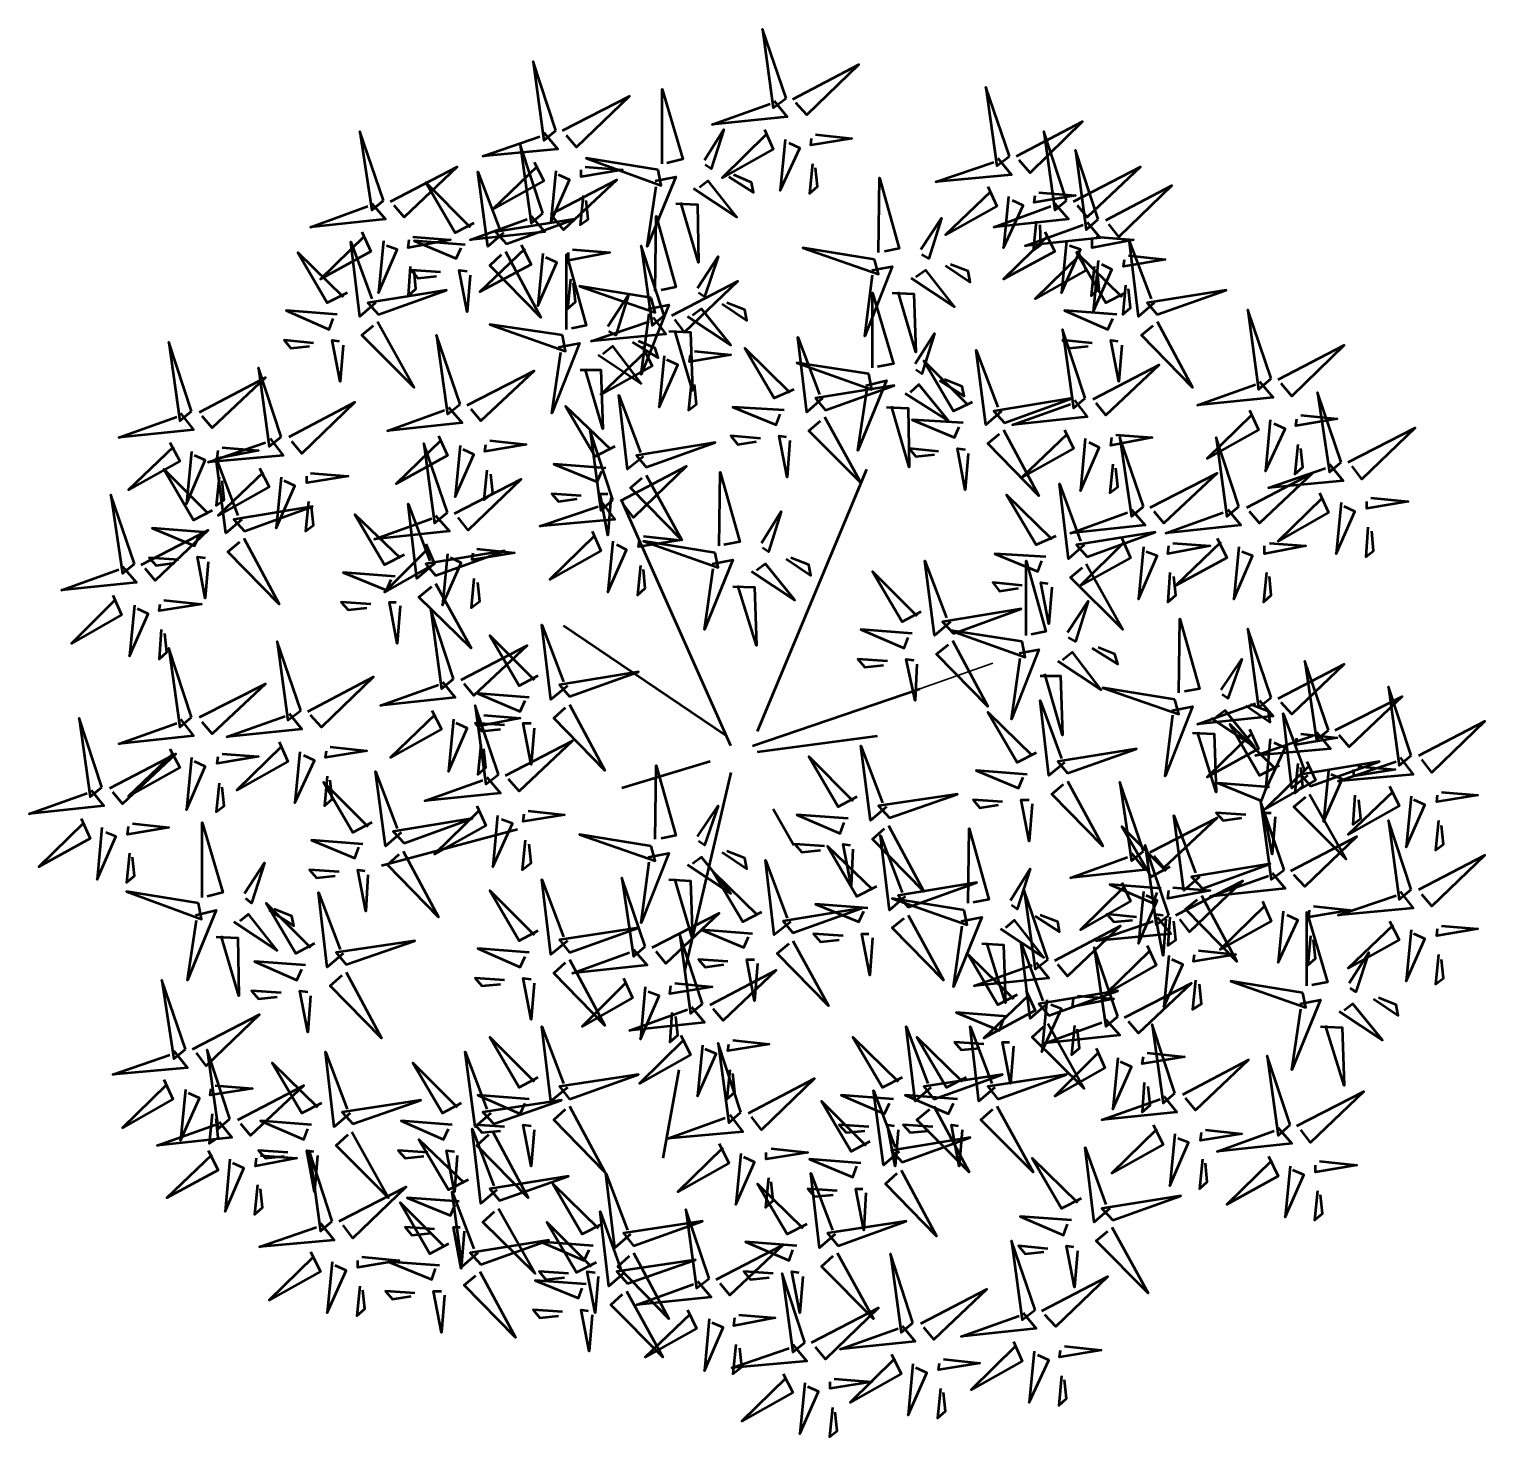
# Model space of a CAD drawing. Header units: millimetres. Extents: x 43 to 258, y 87 to 343.
# Drawn here: x 177.24 to 192.89, y 109.03 to 124.16 of the extents above; entities that cross this region are included whole.
import ezdxf

# ---------------------------------------------------------------- set-up
doc = ezdxf.new("R2010")
doc.units = ezdxf.units.MM
doc.header["$MEASUREMENT"] = 0
doc.layers.get('0').update_dxf_attribs({"linetype": 'CONTINUOUS'})

msp = doc.modelspace()

# ---------------------------------------------------------------- linework, layer by layer
at = {"color": 0, "linetype": 'Continuous', "lineweight": 50, "true_color": 0xdd6e00}
for p, q in [((185.067, 116.618), (186.242, 119.433)), ((184.781, 116.459), (183.607, 119.094)), ((184.729, 116.565), (182.982, 117.75)), ((185.014, 116.459), (186.813, 117.073)), ((185.067, 116.395), (186.358, 116.565)), ((184.559, 116.29), (183.607, 116.004)), ((184.781, 116.173), (184.284, 114.035)), ((185.237, 115.782), (185.459, 115.39)), ((182.485, 115.559), (181.024, 115.168)), ((184.221, 112.977), (184.051, 112.025))]:
    msp.add_line(p, q, dxfattribs=at)
at = {"color": 0, "linetype": 'Continuous', "lineweight": 35, "true_color": 0xdd6e00}
msp.add_line((186.813, 117.073), (187.597, 117.348), dxfattribs=at)
at = {"color": 0, "linetype": 'Continuous', "lineweight": 50, "true_color": 0x5cb800}
for points in [[(185.374, 123.423), (185.12, 124.164), (185.237, 123.317)], [(182.898, 123.074), (182.654, 123.814), (182.771, 122.968)], [(187.777, 122.798), (187.523, 123.539), (187.639, 122.693)], [(188.39, 122.322), (188.147, 123.063), (188.263, 122.216)], [(182.76, 122.185), (182.517, 122.925), (182.633, 122.079)], [(183.998, 122.65), (183.226, 122.777), (184.03, 122.481)], [(188.729, 122.121), (188.486, 122.862), (188.602, 122.005)], [(182.368, 121.856), (183.099, 122.121), (182.252, 121.983)], [(184.062, 121.084), (183.818, 121.835), (183.935, 120.978)], [(186.327, 121.687), (185.554, 121.814), (186.369, 121.528)], [(183.924, 121.274), (183.152, 121.401), (183.967, 121.116)], [(189.364, 121.094), (190.105, 121.359), (189.258, 121.221)], [(190.592, 120.407), (190.338, 121.147), (190.454, 120.29)], [(181.871, 120.131), (181.617, 120.872), (181.733, 120.026)], [(182.972, 120.872), (182.189, 120.989), (183.003, 120.703)], [(188.591, 120.195), (188.348, 120.936), (188.464, 120.089)], [(186.263, 120.459), (185.491, 120.576), (186.295, 120.29)], [(185.797, 120.068), (186.538, 120.332), (185.692, 120.195)], [(191.343, 119.507), (191.089, 120.258), (191.216, 119.401)], [(187.724, 119.93), (188.454, 120.195), (187.607, 120.057)], [(183.511, 119.105), (183.268, 119.846), (183.384, 118.988)], [(189.216, 119.031), (188.962, 119.772), (189.089, 118.925)], [(190.242, 119.031), (189.999, 119.772), (190.115, 118.925)], [(183.871, 119.454), (184.612, 119.719), (183.765, 119.581)], [(184.612, 118.533), (183.84, 118.66), (184.644, 118.375)], [(188.613, 118.491), (189.343, 118.756), (188.496, 118.618)], [(181.797, 117.179), (181.554, 117.919), (181.67, 117.073)], [(187.173, 117.665), (187.904, 117.93), (187.057, 117.792)], [(190.592, 116.978), (190.338, 117.718), (190.454, 116.872)], [(187.914, 117.581), (187.142, 117.697), (187.946, 117.411)], [(183.046, 116.988), (183.787, 117.253), (182.94, 117.115)], [(191.206, 116.628), (190.952, 117.369), (191.079, 116.522)], [(189.555, 116.956), (188.782, 117.083), (189.597, 116.798)], [(192.095, 116.353), (191.851, 117.094), (191.968, 116.247)], [(182.284, 116.152), (182.03, 116.893), (182.146, 116.046)], [(188.401, 116.163), (189.142, 116.427), (188.295, 116.29)], [(191.015, 116.025), (191.756, 116.29), (190.909, 116.152)], [(189.216, 115.327), (188.962, 116.067), (189.089, 115.221)], [(186.485, 115.686), (187.216, 115.94), (186.369, 115.813)], [(190.729, 115.125), (190.475, 115.866), (190.592, 115.02)], [(181.268, 115.411), (181.998, 115.676), (181.151, 115.538)], [(192.095, 114.914), (191.851, 115.655), (191.968, 114.808)], [(189.491, 114.639), (189.237, 115.39), (189.353, 114.533)], [(189.851, 114.924), (190.581, 115.189), (189.734, 115.051)], [(183.861, 114.3), (183.607, 115.041), (183.734, 114.194)], [(186.686, 114.723), (187.427, 114.988), (186.581, 114.85)], [(188.189, 114.162), (187.935, 114.903), (188.052, 114.057)], [(187.29, 114.692), (186.517, 114.819), (187.321, 114.533)], [(185.448, 114.448), (186.189, 114.713), (185.342, 114.575)], [(183.046, 114.236), (183.787, 114.501), (182.94, 114.374)], [(184.475, 113.686), (184.231, 114.427), (184.348, 113.58)], [(188.941, 113.549), (188.687, 114.289), (188.814, 113.443)], [(188.2, 113.559), (188.941, 113.824), (188.094, 113.686)], [(190.93, 113.803), (190.158, 113.93), (190.962, 113.644)], [(189.555, 112.723), (189.311, 113.464), (189.428, 112.617)], [(190.793, 112.384), (190.549, 113.125), (190.666, 112.268)], [(186.962, 112.66), (187.702, 112.924), (186.856, 112.797)], [(187.65, 112.66), (188.39, 112.924), (187.544, 112.797)], [(186.623, 111.982), (187.353, 112.247), (186.507, 112.109)]]:
    msp.add_lwpolyline(points, close=True, dxfattribs=at)
for points in [[(185.448, 123.412), (186.157, 123.783), (185.596, 123.243), (185.48, 123.37)], [(184.041, 122.714), (184.041, 123.518), (184.263, 122.767), (184.094, 122.724)], [(182.972, 123.074), (183.691, 123.444), (183.12, 122.894), (183.014, 123.021)], [(185.247, 123.391), (185.385, 123.222), (184.58, 123.137), (185.205, 123.359)], [(182.771, 123.052), (182.919, 122.872), (182.114, 122.798), (182.728, 123.01)], [(184.496, 122.756), (184.707, 123.084), (184.57, 122.661), (184.506, 122.703)], [(185.141, 123.084), (185.237, 122.872), (184.686, 122.566), (185.173, 123.042)], [(185.692, 123.031), (186.083, 122.989), (185.639, 122.915), (185.649, 122.989)], [(187.851, 122.798), (188.56, 123.169), (187.999, 122.618), (187.882, 122.756)], [(185.364, 122.978), (185.311, 122.428), (185.522, 122.883), (185.406, 122.936)], [(182.665, 122.735), (182.771, 122.534), (182.22, 122.227), (182.707, 122.693)], [(187.65, 122.777), (187.798, 122.597), (186.983, 122.523), (187.607, 122.735)], [(181.12, 122.312), (181.839, 122.682), (181.268, 122.142), (181.162, 122.269)], [(182.337, 121.973), (182.167, 121.825), (182.062, 122.629), (182.294, 122.015)], [(182.898, 122.64), (182.845, 122.089), (183.046, 122.544), (182.929, 122.597)], [(183.215, 122.682), (183.617, 122.65), (183.173, 122.576), (183.173, 122.65)], [(183.967, 122.534), (184.189, 122.576), (183.882, 121.825), (183.977, 122.47)], [(184.76, 122.576), (185.025, 122.407), (185.004, 122.513), (184.813, 122.597)], [(185.66, 122.714), (185.628, 122.396), (185.713, 122.47), (185.692, 122.671)], [(186.369, 121.761), (186.38, 122.566), (186.591, 121.804), (186.432, 121.772)], [(188.464, 122.312), (189.184, 122.682), (188.613, 122.142), (188.507, 122.269)], [(182.019, 122.079), (181.818, 121.973), (181.501, 122.513), (181.977, 122.036)], [(182.845, 122.174), (183.554, 122.544), (182.982, 122.005), (182.876, 122.132)], [(184.379, 122.449), (184.845, 122.142), (184.538, 122.534), (184.443, 122.46)], [(187.544, 122.47), (187.639, 122.259), (187.089, 121.952), (187.575, 122.417)], [(188.094, 122.407), (188.486, 122.375), (188.041, 122.301), (188.052, 122.375)], [(188.814, 122.11), (189.523, 122.481), (188.951, 121.931), (188.845, 122.068)], [(183.194, 122.375), (183.162, 122.058), (183.247, 122.121), (183.226, 122.322)], [(184.189, 122.29), (184.422, 122.28), (184.432, 121.655), (184.242, 122.301)], [(188.263, 122.29), (188.412, 122.121), (187.607, 122.036), (188.221, 122.259)], [(187.766, 122.364), (187.713, 121.814), (187.925, 122.269), (187.808, 122.322)], [(182.633, 122.153), (182.781, 121.983), (181.977, 121.899), (182.591, 122.121)], [(183.967, 121.348), (183.977, 122.153), (184.189, 121.391), (184.03, 121.359)], [(186.824, 121.793), (187.046, 122.132), (186.909, 121.698), (186.835, 121.74)], [(188.062, 122.1), (188.031, 121.782), (188.115, 121.846), (188.105, 122.058)], [(180.813, 121.983), (180.908, 121.772), (180.368, 121.475), (180.844, 121.941)], [(188.158, 121.983), (188.263, 121.772), (187.713, 121.475), (188.189, 121.941)], [(188.613, 122.089), (188.75, 121.92), (187.946, 121.835), (188.57, 122.058)], [(180.961, 121.221), (180.792, 121.073), (180.696, 121.878), (180.919, 121.264)], [(181.046, 121.888), (180.993, 121.327), (181.194, 121.793), (181.077, 121.835)], [(181.363, 121.931), (181.765, 121.899), (181.31, 121.814), (181.321, 121.899)], [(181.924, 121.846), (181.374, 121.888), (181.829, 121.698), (181.882, 121.814)], [(182.527, 121.846), (182.633, 121.634), (182.083, 121.338), (182.57, 121.804)], [(183.078, 121.793), (183.48, 121.761), (183.035, 121.677), (183.035, 121.761)], [(188.507, 121.782), (188.602, 121.571), (188.052, 121.264), (188.539, 121.74)], [(188.39, 121.888), (188.337, 121.327), (188.539, 121.793), (188.422, 121.835)], [(188.708, 121.931), (189.11, 121.899), (188.666, 121.814), (188.666, 121.899)], [(189.332, 121.221), (189.163, 121.073), (189.068, 121.878), (189.301, 121.264)], [(182.358, 121.772), (182.739, 121.063), (182.189, 121.624), (182.316, 121.74)], [(182.76, 121.751), (182.707, 121.19), (182.908, 121.655), (182.792, 121.708)], [(183.014, 120.936), (183.014, 121.74), (183.226, 120.978), (183.067, 120.946)], [(184.422, 121.38), (184.644, 121.719), (184.496, 121.285), (184.432, 121.327)], [(187.089, 121.624), (187.353, 121.444), (187.332, 121.56), (187.142, 121.634)], [(189.025, 121.327), (188.814, 121.221), (188.496, 121.761), (188.983, 121.285)], [(188.729, 121.677), (188.676, 121.126), (188.877, 121.581), (188.771, 121.634)], [(189.057, 121.729), (189.449, 121.687), (189.004, 121.613), (189.015, 121.687)], [(181.331, 121.613), (181.31, 121.296), (181.395, 121.37), (181.374, 121.571)], [(181.659, 121.55), (181.342, 121.571), (181.416, 121.486), (181.617, 121.507)], [(181.977, 121.518), (181.945, 121.126), (181.86, 121.571), (181.945, 121.56)], [(183.056, 121.475), (183.025, 121.158), (183.109, 121.232), (183.088, 121.433)], [(186.295, 121.571), (186.517, 121.613), (186.221, 120.862), (186.305, 121.518)], [(186.718, 121.486), (187.184, 121.179), (186.877, 121.571), (186.771, 121.497)], [(188.687, 121.613), (188.655, 121.296), (188.74, 121.37), (188.718, 121.571)], [(184.146, 121.084), (184.856, 121.454), (184.284, 120.904), (184.178, 121.042)], [(186.305, 120.523), (186.305, 121.327), (186.528, 120.565), (186.358, 120.534)], [(186.517, 121.327), (186.75, 121.317), (186.771, 120.692), (186.581, 121.338)], [(189.025, 121.412), (188.994, 121.094), (189.078, 121.169), (189.057, 121.37)], [(183.459, 120.967), (183.681, 121.306), (183.543, 120.872), (183.469, 120.915)], [(183.892, 121.158), (184.115, 121.2), (183.818, 120.449), (183.903, 121.105)], [(184.316, 121.073), (184.781, 120.766), (184.464, 121.158), (184.369, 121.084)], [(184.686, 121.211), (184.951, 121.031), (184.93, 121.147), (184.739, 121.221)], [(180.548, 121.094), (179.998, 121.137), (180.463, 120.936), (180.506, 121.052)], [(180.982, 121.02), (181.374, 120.311), (180.813, 120.872), (180.94, 120.978)], [(183.945, 121.063), (184.083, 120.883), (183.279, 120.809), (183.903, 121.02)], [(188.93, 121.094), (188.369, 121.137), (188.835, 120.936), (188.888, 121.052)], [(189.364, 121.02), (189.745, 120.311), (189.195, 120.872), (189.322, 120.978)], [(184.115, 120.915), (184.348, 120.904), (184.369, 120.28), (184.178, 120.925)], [(185.766, 120.195), (185.596, 120.047), (185.501, 120.851), (185.734, 120.237)], [(186.761, 120.565), (186.972, 120.893), (186.835, 120.459), (186.771, 120.502)], [(180.612, 120.766), (180.58, 120.375), (180.495, 120.819), (180.569, 120.809)], [(182.929, 120.745), (183.152, 120.788), (182.855, 120.036), (182.951, 120.692)], [(183.353, 120.661), (183.818, 120.354), (183.511, 120.756), (183.406, 120.671)], [(183.829, 120.756), (183.935, 120.544), (183.384, 120.237), (183.871, 120.703)], [(183.723, 120.798), (183.998, 120.629), (183.967, 120.735), (183.787, 120.809)], [(184.39, 120.703), (184.781, 120.661), (184.337, 120.586), (184.348, 120.661)], [(185.459, 120.29), (185.247, 120.195), (184.93, 120.735), (185.416, 120.258)], [(187.692, 120.057), (187.523, 119.909), (187.417, 120.713), (187.65, 120.1)], [(188.666, 120.788), (188.348, 120.819), (188.422, 120.735), (188.623, 120.756)], [(188.983, 120.766), (188.951, 120.375), (188.867, 120.819), (188.941, 120.809)], [(190.666, 120.396), (191.375, 120.766), (190.814, 120.216), (190.698, 120.354)], [(184.062, 120.65), (184.009, 120.1), (184.21, 120.555), (184.094, 120.608)], [(187.374, 120.153), (187.173, 120.057), (186.856, 120.597), (187.332, 120.121)], [(188.676, 120.184), (189.385, 120.555), (188.814, 120.015), (188.708, 120.142)], [(181.945, 120.121), (182.665, 120.491), (182.093, 119.951), (181.987, 120.078)], [(183.162, 120.502), (183.384, 120.502), (183.406, 119.867), (183.215, 120.512)], [(184.358, 120.385), (184.326, 120.068), (184.411, 120.131), (184.39, 120.343)], [(186.231, 120.332), (186.454, 120.385), (186.147, 119.634), (186.242, 120.28)], [(187.025, 120.385), (187.29, 120.216), (187.269, 120.322), (187.078, 120.396)], [(190.465, 120.375), (190.613, 120.205), (189.798, 120.121), (190.422, 120.343)], [(183.84, 119.57), (183.67, 119.433), (183.575, 120.227), (183.808, 119.613)], [(186.655, 120.248), (187.12, 119.951), (186.803, 120.343), (186.708, 120.258)], [(180.03, 119.782), (180.739, 120.153), (180.167, 119.602), (180.061, 119.729)], [(181.744, 120.1), (181.892, 119.93), (181.088, 119.846), (181.702, 120.068)], [(183.533, 119.676), (183.321, 119.57), (183.003, 120.11), (183.49, 119.645)], [(185.353, 120.068), (184.803, 120.1), (185.268, 119.909), (185.311, 120.026)], [(186.454, 120.1), (186.686, 120.089), (186.697, 119.454), (186.507, 120.11)], [(188.475, 120.174), (188.613, 119.994), (187.808, 119.909), (188.433, 120.131)], [(190.359, 120.068), (190.454, 119.856), (189.904, 119.549), (190.391, 120.026)], [(185.787, 119.994), (186.178, 119.285), (185.618, 119.846), (185.745, 119.951)], [(187.279, 119.93), (186.729, 119.962), (187.184, 119.772), (187.237, 119.888)], [(190.581, 119.962), (190.528, 119.412), (190.74, 119.867), (190.623, 119.92)], [(190.909, 120.015), (191.301, 119.973), (190.856, 119.899), (190.867, 119.973)], [(181.638, 119.793), (181.733, 119.581), (181.183, 119.274), (181.67, 119.75)], [(185.099, 119.761), (184.781, 119.793), (184.856, 119.697), (185.057, 119.729)], [(185.416, 119.74), (185.385, 119.348), (185.3, 119.793), (185.374, 119.782)], [(187.713, 119.856), (188.094, 119.147), (187.544, 119.708), (187.671, 119.814)], [(188.369, 119.856), (188.464, 119.655), (187.914, 119.348), (188.401, 119.814)], [(188.591, 119.761), (188.539, 119.2), (188.74, 119.666), (188.634, 119.719)], [(188.92, 119.803), (189.311, 119.772), (188.867, 119.687), (188.877, 119.772)], [(191.417, 119.507), (192.137, 119.877), (191.565, 119.327), (191.46, 119.465)], [(181.871, 119.687), (181.818, 119.137), (182.019, 119.592), (181.903, 119.645)], [(182.189, 119.74), (182.58, 119.697), (182.136, 119.623), (182.146, 119.697)], [(187.015, 119.623), (186.697, 119.655), (186.771, 119.57), (186.972, 119.592)], [(187.332, 119.602), (187.3, 119.211), (187.216, 119.655), (187.3, 119.645)], [(190.877, 119.697), (190.846, 119.38), (190.93, 119.454), (190.909, 119.655)], [(183.437, 119.443), (182.876, 119.486), (183.342, 119.295), (183.395, 119.412)], [(183.596, 119.094), (184.305, 119.465), (183.734, 118.914), (183.628, 119.052)], [(188.888, 119.486), (188.856, 119.179), (188.941, 119.242), (188.92, 119.443)], [(191.216, 119.486), (191.364, 119.306), (190.56, 119.232), (191.174, 119.443)], [(180.262, 119.391), (180.665, 119.359), (180.22, 119.285), (180.22, 119.359)], [(182.157, 119.422), (182.125, 119.105), (182.22, 119.179), (182.199, 119.38)], [(183.871, 119.369), (184.252, 118.671), (183.702, 119.232), (183.829, 119.338)], [(184.654, 118.607), (184.665, 119.401), (184.877, 118.65), (184.707, 118.618)], [(188.581, 118.618), (188.412, 118.47), (188.316, 119.274), (188.539, 118.66)], [(189.29, 119.02), (190.01, 119.391), (189.438, 118.851), (189.332, 118.978)], [(190.327, 119.02), (191.036, 119.391), (190.465, 118.851), (190.359, 118.978)], [(183.173, 119.147), (182.855, 119.168), (182.929, 119.084), (183.13, 119.115)], [(183.49, 119.126), (183.459, 118.724), (183.374, 119.168), (183.459, 119.168)], [(188.274, 118.713), (188.062, 118.618), (187.745, 119.158), (188.232, 118.681)], [(191.11, 119.179), (191.206, 118.967), (190.666, 118.66), (191.142, 119.126)], [(191.661, 119.126), (192.063, 119.084), (191.618, 119.01), (191.618, 119.084)], [(183.395, 119.073), (183.533, 118.893), (182.728, 118.819), (183.353, 119.031)], [(185.11, 118.639), (185.321, 118.978), (185.184, 118.544), (185.12, 118.586)], [(189.089, 118.999), (189.237, 118.83), (188.433, 118.745), (189.047, 118.967)], [(190.126, 118.999), (190.264, 118.83), (189.459, 118.745), (190.073, 118.967)], [(191.343, 119.073), (191.29, 118.523), (191.491, 118.978), (191.375, 119.031)], [(181.268, 118.512), (181.056, 118.406), (180.739, 118.946), (181.225, 118.48)], [(191.629, 118.808), (191.608, 118.491), (191.692, 118.554), (191.671, 118.766)], [(183.84, 118.713), (184.231, 118.671), (183.787, 118.597), (183.797, 118.671)], [(188.983, 118.692), (189.078, 118.48), (188.539, 118.184), (189.015, 118.65)], [(190.01, 118.692), (190.115, 118.48), (189.565, 118.184), (190.052, 118.65)], [(188.168, 118.491), (187.618, 118.523), (188.083, 118.332), (188.126, 118.449)], [(189.216, 118.597), (189.163, 118.036), (189.364, 118.502), (189.248, 118.544)], [(189.533, 118.639), (189.936, 118.607), (189.48, 118.523), (189.491, 118.607)], [(190.242, 118.597), (190.19, 118.036), (190.391, 118.502), (190.274, 118.544)], [(190.571, 118.639), (190.962, 118.607), (190.518, 118.523), (190.518, 118.607)], [(183.808, 118.396), (183.776, 118.078), (183.861, 118.152), (183.84, 118.353)], [(184.58, 118.417), (184.803, 118.459), (184.496, 117.708), (184.591, 118.364)], [(185.004, 118.332), (185.469, 118.025), (185.152, 118.417), (185.057, 118.343)], [(185.374, 118.47), (185.639, 118.29), (185.618, 118.406), (185.427, 118.48)], [(187.142, 117.792), (186.972, 117.644), (186.866, 118.449), (187.099, 117.835)], [(187.956, 117.644), (187.956, 118.449), (188.168, 117.687), (188.009, 117.655)], [(188.602, 118.417), (188.994, 117.708), (188.433, 118.269), (188.56, 118.375)], [(181.173, 118.279), (180.612, 118.322), (181.077, 118.131), (181.13, 118.248)], [(184.803, 118.173), (185.035, 118.163), (185.057, 117.538), (184.856, 118.184)], [(186.824, 117.898), (186.623, 117.792), (186.305, 118.332), (186.782, 117.856)], [(187.914, 118.184), (187.597, 118.216), (187.671, 118.121), (187.872, 118.152)], [(188.232, 118.163), (188.2, 117.771), (188.115, 118.216), (188.189, 118.205)], [(189.502, 118.322), (189.48, 118.004), (189.565, 118.078), (189.544, 118.279)], [(190.539, 118.322), (190.507, 118.004), (190.592, 118.078), (190.571, 118.279)], [(180.908, 117.983), (180.59, 118.004), (180.665, 117.919), (180.866, 117.941)], [(181.225, 117.962), (181.194, 117.56), (181.109, 118.004), (181.183, 118.004)], [(188.401, 117.676), (188.623, 118.015), (188.486, 117.581), (188.412, 117.623)], [(183.025, 117.105), (182.845, 116.956), (182.749, 117.761), (182.982, 117.147)], [(189.597, 117.03), (189.607, 117.824), (189.819, 117.073), (189.66, 117.041)], [(182.707, 117.21), (182.506, 117.105), (182.189, 117.644), (182.665, 117.168)], [(186.729, 117.665), (186.178, 117.708), (186.644, 117.507), (186.686, 117.623)], [(187.163, 117.591), (187.544, 116.882), (186.993, 117.443), (187.12, 117.549)], [(181.882, 117.168), (182.591, 117.538), (182.019, 116.999), (181.913, 117.126)], [(187.882, 117.454), (188.094, 117.496), (187.798, 116.745), (187.893, 117.401)], [(188.295, 117.369), (188.761, 117.062), (188.454, 117.464), (188.348, 117.38)], [(188.666, 117.507), (188.941, 117.337), (188.909, 117.443), (188.729, 117.517)], [(186.464, 117.369), (186.147, 117.39), (186.221, 117.306), (186.422, 117.327)], [(186.782, 117.337), (186.761, 116.946), (186.665, 117.39), (186.75, 117.38)], [(190.052, 117.062), (190.274, 117.39), (190.126, 116.967), (190.063, 117.009)], [(190.666, 116.967), (191.375, 117.337), (190.814, 116.798), (190.698, 116.925)], [(181.681, 117.147), (181.818, 116.978), (181.014, 116.893), (181.638, 117.115)], [(188.105, 117.21), (188.327, 117.21), (188.348, 116.575), (188.158, 117.232)], [(182.612, 116.978), (182.062, 117.02), (182.517, 116.829), (182.57, 116.946)], [(188.369, 116.279), (188.2, 116.141), (188.105, 116.946), (188.337, 116.321)], [(190.465, 116.946), (190.613, 116.776), (189.798, 116.692), (190.422, 116.914)], [(191.28, 116.628), (191.999, 116.988), (191.428, 116.448), (191.322, 116.575)], [(182.125, 116.787), (182.517, 116.755), (182.072, 116.671), (182.083, 116.755)], [(188.062, 116.385), (187.861, 116.279), (187.544, 116.819), (188.02, 116.353)], [(189.523, 116.84), (189.745, 116.882), (189.449, 116.131), (189.533, 116.787)], [(189.946, 116.755), (190.412, 116.448), (190.094, 116.84), (189.999, 116.766)], [(190.317, 116.893), (190.581, 116.713), (190.56, 116.829), (190.369, 116.903)], [(190.983, 116.141), (190.814, 116.004), (190.719, 116.808), (190.952, 116.184)], [(181.797, 116.745), (181.744, 116.184), (181.945, 116.649), (181.829, 116.702)], [(182.347, 116.681), (182.03, 116.702), (182.104, 116.618), (182.305, 116.639)], [(190.359, 116.639), (190.454, 116.427), (189.904, 116.12), (190.391, 116.597)], [(190.676, 116.247), (190.465, 116.141), (190.147, 116.692), (190.634, 116.216)], [(192.179, 116.353), (192.888, 116.724), (192.317, 116.173), (192.211, 116.311)], [(182.093, 116.47), (182.062, 116.152), (182.146, 116.226), (182.125, 116.427)], [(182.358, 116.141), (183.078, 116.512), (182.506, 115.972), (182.39, 116.099)], [(186.454, 115.803), (186.284, 115.655), (186.178, 116.459), (186.411, 115.845)], [(189.745, 116.597), (189.978, 116.586), (189.999, 115.962), (189.798, 116.607)], [(191.079, 116.607), (191.227, 116.427), (190.422, 116.353), (191.036, 116.565)], [(190.581, 116.533), (190.528, 115.983), (190.74, 116.438), (190.623, 116.491)], [(190.909, 116.586), (191.301, 116.544), (190.856, 116.47), (190.867, 116.544)], [(186.136, 115.909), (185.935, 115.803), (185.618, 116.343), (186.094, 115.866)], [(191.978, 116.332), (192.116, 116.152), (191.311, 116.078), (191.936, 116.29)], [(183.967, 115.454), (183.977, 116.247), (184.189, 115.496), (184.03, 115.464)], [(187.967, 116.152), (187.417, 116.194), (187.872, 116.004), (187.925, 116.12)], [(190.973, 116.29), (191.068, 116.089), (190.528, 115.782), (191.004, 116.247)], [(190.877, 116.268), (190.846, 115.951), (190.93, 116.025), (190.909, 116.226)], [(191.206, 116.194), (191.153, 115.644), (191.354, 116.099), (191.237, 116.152)], [(191.523, 116.237), (191.925, 116.205), (191.481, 116.131), (191.481, 116.205)], [(182.157, 116.12), (182.305, 115.951), (181.49, 115.866), (182.114, 116.089)], [(188.401, 116.078), (188.782, 115.379), (188.232, 115.94), (188.359, 116.046)], [(190.571, 116.014), (190.02, 116.057), (190.486, 115.866), (190.528, 115.983)], [(191.862, 116.025), (191.968, 115.813), (191.417, 115.506), (191.904, 115.972)], [(187.702, 115.856), (187.385, 115.877), (187.459, 115.792), (187.66, 115.824)], [(188.02, 115.835), (187.988, 115.432), (187.904, 115.877), (187.988, 115.877)], [(191.004, 115.94), (191.396, 115.242), (190.835, 115.803), (190.962, 115.909)], [(191.491, 115.93), (191.47, 115.612), (191.555, 115.676), (191.534, 115.877)], [(192.095, 115.919), (192.042, 115.369), (192.243, 115.824), (192.126, 115.877)], [(192.423, 115.962), (192.814, 115.93), (192.37, 115.856), (192.38, 115.93)], [(182.051, 115.813), (182.146, 115.602), (181.596, 115.295), (182.083, 115.771)], [(182.273, 115.708), (182.22, 115.157), (182.432, 115.623), (182.316, 115.665)], [(182.601, 115.76), (182.993, 115.718), (182.548, 115.644), (182.559, 115.729)], [(184.422, 115.485), (184.644, 115.813), (184.496, 115.39), (184.432, 115.432)], [(186.041, 115.676), (185.491, 115.718), (185.956, 115.517), (185.999, 115.633)], [(189.29, 115.316), (190.01, 115.686), (189.438, 115.147), (189.332, 115.274)], [(189.819, 115.051), (189.65, 114.903), (189.544, 115.708), (189.777, 115.094)], [(190.317, 115.718), (189.999, 115.739), (190.073, 115.655), (190.274, 115.686)], [(190.634, 115.697), (190.602, 115.295), (190.518, 115.739), (190.592, 115.739)], [(186.475, 115.602), (186.856, 114.893), (186.305, 115.454), (186.432, 115.57)], [(187.332, 114.766), (187.343, 115.57), (187.554, 114.808), (187.385, 114.776)], [(189.502, 115.157), (189.301, 115.051), (188.983, 115.591), (189.459, 115.115)], [(192.391, 115.655), (192.359, 115.337), (192.444, 115.401), (192.423, 115.602)], [(182.57, 115.443), (182.538, 115.125), (182.633, 115.2), (182.612, 115.401)], [(185.787, 115.379), (185.469, 115.401), (185.543, 115.316), (185.745, 115.337)], [(186.348, 114.946), (186.136, 114.84), (185.819, 115.379), (186.305, 114.914)], [(186.094, 115.348), (186.073, 114.956), (185.988, 115.401), (186.062, 115.39)], [(186.655, 114.84), (186.485, 114.692), (186.39, 115.496), (186.623, 114.882)], [(190.803, 115.115), (191.512, 115.485), (190.952, 114.946), (190.835, 115.073)], [(183.892, 115.263), (184.115, 115.305), (183.818, 114.554), (183.903, 115.21)], [(184.316, 115.178), (184.781, 114.871), (184.464, 115.263), (184.369, 115.189)], [(184.686, 115.316), (184.951, 115.136), (184.93, 115.252), (184.739, 115.327)], [(185.427, 114.565), (185.247, 114.427), (185.152, 115.231), (185.385, 114.607)], [(189.089, 115.305), (189.237, 115.125), (188.433, 115.041), (189.047, 115.263)], [(192.179, 114.914), (192.888, 115.284), (192.317, 114.734), (192.211, 114.861)], [(185.11, 114.67), (184.908, 114.565), (184.591, 115.104), (185.067, 114.639)], [(187.787, 114.797), (187.999, 115.136), (187.861, 114.702), (187.798, 114.744)], [(190.602, 115.094), (190.74, 114.924), (189.936, 114.84), (190.56, 115.062)], [(182.707, 114.469), (182.506, 114.363), (182.189, 114.903), (182.665, 114.427)], [(183.025, 114.363), (182.845, 114.215), (182.749, 115.02), (182.982, 114.406)], [(184.115, 115.02), (184.348, 115.009), (184.369, 114.385), (184.178, 115.03)], [(188.983, 114.988), (189.078, 114.787), (188.539, 114.48), (189.015, 114.946)], [(189.406, 114.924), (188.856, 114.967), (189.322, 114.766), (189.364, 114.882)], [(189.216, 114.893), (189.163, 114.332), (189.364, 114.797), (189.248, 114.85)], [(189.533, 114.935), (189.936, 114.903), (189.48, 114.819), (189.491, 114.903)], [(189.565, 114.639), (190.285, 115.009), (189.713, 114.459), (189.607, 114.596)], [(191.978, 114.893), (192.116, 114.713), (191.311, 114.639), (191.936, 114.85)], [(186.253, 114.713), (185.692, 114.755), (186.157, 114.565), (186.21, 114.681)], [(189.84, 114.85), (190.221, 114.141), (189.671, 114.702), (189.798, 114.808)], [(190.496, 114.787), (190.592, 114.575), (190.041, 114.268), (190.528, 114.744)], [(183.935, 114.289), (184.654, 114.66), (184.083, 114.12), (183.977, 114.247)], [(187.258, 114.575), (187.48, 114.617), (187.173, 113.866), (187.269, 114.522)], [(187.681, 114.49), (188.147, 114.184), (187.829, 114.586), (187.734, 114.501)], [(188.052, 114.628), (188.316, 114.459), (188.295, 114.565), (188.105, 114.639)], [(189.364, 114.617), (189.512, 114.438), (188.708, 114.363), (189.322, 114.575)], [(189.142, 114.617), (188.824, 114.649), (188.898, 114.565), (189.099, 114.586)], [(189.459, 114.596), (189.428, 114.205), (189.343, 114.649), (189.428, 114.639)], [(189.502, 114.617), (189.48, 114.311), (189.565, 114.374), (189.544, 114.575)], [(190.719, 114.681), (190.666, 114.131), (190.877, 114.586), (190.761, 114.639)], [(190.973, 113.877), (190.973, 114.67), (191.195, 113.919), (191.026, 113.887)], [(191.047, 114.734), (191.438, 114.692), (190.994, 114.617), (191.004, 114.692)], [(185.014, 114.438), (184.464, 114.48), (184.919, 114.289), (184.972, 114.406)], [(185.988, 114.416), (185.67, 114.438), (185.745, 114.353), (185.946, 114.374)], [(188.263, 114.152), (188.972, 114.522), (188.401, 113.982), (188.295, 114.109)], [(191.862, 114.575), (191.968, 114.374), (191.417, 114.067), (191.904, 114.533)], [(192.095, 114.48), (192.042, 113.93), (192.243, 114.385), (192.126, 114.438)], [(192.423, 114.522), (192.814, 114.49), (192.37, 114.416), (192.38, 114.49)], [(182.612, 114.236), (182.062, 114.279), (182.517, 114.078), (182.57, 114.194)], [(183.734, 114.268), (183.882, 114.099), (183.078, 114.014), (183.691, 114.236)], [(185.448, 114.363), (185.829, 113.665), (185.279, 114.226), (185.406, 114.332)], [(187.48, 114.332), (187.713, 114.321), (187.734, 113.697), (187.533, 114.342)], [(188.168, 113.676), (187.999, 113.527), (187.904, 114.332), (188.136, 113.718)], [(189.258, 114.311), (189.353, 114.099), (188.814, 113.792), (189.29, 114.258)], [(191.015, 114.416), (190.983, 114.099), (191.068, 114.173), (191.047, 114.374)], [(184.75, 114.141), (184.432, 114.162), (184.506, 114.078), (184.707, 114.109)], [(185.067, 114.12), (185.035, 113.718), (184.951, 114.162), (185.035, 114.162)], [(187.861, 113.781), (187.65, 113.676), (187.332, 114.215), (187.819, 113.739)], [(188.062, 114.131), (188.2, 113.961), (187.396, 113.877), (188.02, 114.099)], [(189.491, 114.205), (189.438, 113.654), (189.639, 114.109), (189.523, 114.162)], [(189.809, 114.258), (190.211, 114.215), (189.756, 114.141), (189.766, 114.215)], [(191.428, 113.908), (191.639, 114.236), (191.502, 113.813), (191.438, 113.855)], [(192.391, 114.215), (192.359, 113.898), (192.444, 113.961), (192.423, 114.162)], [(184.559, 113.676), (185.268, 114.046), (184.697, 113.506), (184.591, 113.633)], [(184.178, 113.908), (184.58, 113.866), (184.125, 113.792), (184.136, 113.877)], [(187.956, 113.824), (188.052, 113.612), (187.501, 113.316), (187.988, 113.781)], [(189.015, 113.538), (189.734, 113.908), (189.163, 113.369), (189.057, 113.496)], [(189.777, 113.94), (189.745, 113.623), (189.84, 113.686), (189.819, 113.898)], [(188.179, 113.728), (188.126, 113.168), (188.337, 113.633), (188.221, 113.676)], [(188.507, 113.771), (188.898, 113.739), (188.454, 113.654), (188.464, 113.739)], [(190.899, 113.686), (191.121, 113.728), (190.814, 112.977), (190.909, 113.633)], [(191.322, 113.601), (191.788, 113.295), (191.47, 113.686), (191.375, 113.612)], [(191.692, 113.739), (191.957, 113.559), (191.936, 113.676), (191.745, 113.75)], [(184.146, 113.591), (184.125, 113.273), (184.21, 113.347), (184.189, 113.549)], [(187.755, 113.549), (187.205, 113.591), (187.671, 113.4), (187.713, 113.517)], [(188.814, 113.517), (188.962, 113.347), (188.158, 113.263), (188.771, 113.485)], [(186.623, 112.892), (186.411, 112.787), (186.094, 113.326), (186.581, 112.85)], [(186.93, 112.787), (186.761, 112.638), (186.665, 113.443), (186.898, 112.829)], [(187.618, 112.787), (187.448, 112.638), (187.353, 113.443), (187.586, 112.829)], [(188.189, 113.474), (188.581, 112.776), (188.02, 113.326), (188.147, 113.443)], [(188.475, 113.453), (188.443, 113.136), (188.528, 113.21), (188.507, 113.411)], [(191.121, 113.443), (191.354, 113.432), (191.375, 112.808), (191.174, 113.453)], [(184.475, 113.242), (184.422, 112.691), (184.623, 113.146), (184.506, 113.199)], [(184.803, 113.295), (185.194, 113.252), (184.75, 113.178), (184.76, 113.252)], [(187.501, 113.252), (187.184, 113.273), (187.258, 113.189), (187.459, 113.21)], [(187.819, 113.231), (187.787, 112.829), (187.702, 113.273), (187.777, 113.273)], [(188.708, 113.21), (188.803, 112.998), (188.263, 112.691), (188.74, 113.168)], [(188.941, 113.104), (188.888, 112.554), (189.089, 113.009), (188.972, 113.062)], [(189.258, 113.157), (189.66, 113.115), (189.205, 113.041), (189.216, 113.115)], [(189.639, 112.712), (190.348, 113.083), (189.777, 112.543), (189.671, 112.67)], [(184.771, 112.977), (184.739, 112.66), (184.824, 112.734), (184.803, 112.935)], [(186.528, 112.66), (185.967, 112.702), (186.432, 112.501), (186.485, 112.617)], [(186.591, 112.099), (186.422, 111.95), (186.316, 112.755), (186.549, 112.141)], [(187.216, 112.66), (186.655, 112.702), (187.12, 112.501), (187.173, 112.617)], [(189.226, 112.839), (189.205, 112.522), (189.29, 112.596), (189.269, 112.797)], [(190.867, 112.374), (191.587, 112.744), (191.015, 112.194), (190.909, 112.331)], [(186.274, 112.204), (186.073, 112.099), (185.755, 112.638), (186.231, 112.162)], [(186.962, 112.585), (187.343, 111.876), (186.782, 112.437), (186.919, 112.554)], [(187.639, 112.585), (188.031, 111.876), (187.47, 112.437), (187.597, 112.554)], [(189.438, 112.691), (189.576, 112.522), (188.771, 112.437), (189.396, 112.66)], [(186.263, 112.363), (185.946, 112.384), (186.02, 112.3), (186.221, 112.321)], [(186.581, 112.331), (186.549, 111.94), (186.464, 112.384), (186.538, 112.374)], [(186.951, 112.363), (186.634, 112.384), (186.708, 112.3), (186.909, 112.321)], [(187.269, 112.331), (187.237, 111.94), (187.152, 112.384), (187.226, 112.374)], [(189.322, 112.384), (189.428, 112.173), (188.877, 111.866), (189.364, 112.342)], [(189.883, 112.331), (190.274, 112.289), (189.83, 112.215), (189.84, 112.3)], [(190.666, 112.353), (190.814, 112.183), (190.01, 112.099), (190.623, 112.321)], [(191.11, 111.993), (191.512, 111.95), (191.068, 111.876), (191.068, 111.95)]]:
    msp.add_lwpolyline(points, dxfattribs=at)
at = {"color": 0, "linetype": 'Continuous', "lineweight": 50, "true_color": 0x397200}
for points in [[(181.046, 122.322), (180.792, 123.063), (180.919, 122.216)], [(180.993, 121.094), (181.723, 121.359), (180.876, 121.221)], [(178.982, 120.057), (178.738, 120.798), (178.855, 119.951)], [(179.945, 119.782), (179.701, 120.523), (179.818, 119.676)], [(181.733, 118.967), (181.479, 119.708), (181.596, 118.851)], [(178.368, 118.417), (178.114, 119.158), (178.241, 118.311)], [(179.553, 118.766), (180.284, 119.031), (179.437, 118.893)], [(181.606, 118.29), (182.347, 118.554), (181.501, 118.417)], [(180.157, 116.84), (179.903, 117.581), (180.019, 116.734)], [(178.982, 116.766), (178.738, 117.507), (178.855, 116.66)], [(178.019, 116.014), (177.775, 116.755), (177.892, 115.909)], [(183.924, 115.379), (183.152, 115.506), (183.967, 115.221)], [(179.056, 114.766), (178.283, 114.893), (179.088, 114.596)], [(180.643, 114.109), (181.384, 114.363), (180.538, 114.236)], [(178.918, 113.199), (178.664, 113.94), (178.791, 113.093)], [(179.395, 112.448), (179.151, 113.189), (179.268, 112.342)], [(184.887, 112.522), (184.644, 113.263), (184.76, 112.406)], [(183.046, 112.66), (183.787, 112.924), (182.94, 112.797)], [(180.717, 112.395), (181.448, 112.649), (180.601, 112.522)], [(182.231, 112.395), (182.961, 112.649), (182.114, 112.522)], [(180.495, 111.347), (180.252, 112.099), (180.368, 111.241)], [(182.294, 111.569), (183.035, 111.834), (182.189, 111.696)], [(188.888, 111.358), (189.618, 111.622), (188.771, 111.485)], [(184.549, 110.733), (184.295, 111.474), (184.411, 110.628)], [(183.734, 111.083), (184.475, 111.347), (183.628, 111.22)], [(185.935, 111.083), (186.665, 111.347), (185.819, 111.22)], [(182.093, 110.882), (182.824, 111.146), (181.977, 111.009)], [(188.052, 110.395), (187.798, 111.136), (187.914, 110.289)], [(186.739, 110.257), (186.496, 110.998), (186.612, 110.151)], [(183.67, 110.68), (184.4, 110.934), (183.554, 110.807)], [(185.575, 110.045), (185.332, 110.786), (185.448, 109.94)]]:
    msp.add_lwpolyline(points, close=True, dxfattribs=at)
for points in [[(180.919, 122.29), (181.067, 122.121), (180.262, 122.036), (180.876, 122.259)], [(180.654, 121.327), (180.442, 121.221), (180.125, 121.761), (180.612, 121.285)], [(180.294, 120.788), (179.977, 120.819), (180.051, 120.735), (180.252, 120.756)], [(179.066, 120.047), (179.776, 120.417), (179.204, 119.877), (179.098, 120.004)], [(178.865, 120.036), (179.003, 119.856), (178.199, 119.772), (178.823, 119.994)], [(179.828, 119.761), (179.966, 119.581), (179.162, 119.507), (179.776, 119.719)], [(178.749, 119.719), (178.855, 119.518), (178.304, 119.211), (178.791, 119.676)], [(178.982, 119.623), (178.929, 119.062), (179.13, 119.528), (179.014, 119.581)], [(179.31, 119.666), (179.701, 119.634), (179.257, 119.549), (179.268, 119.634)], [(179.204, 118.988), (179.003, 118.883), (178.685, 119.433), (179.162, 118.957)], [(179.522, 118.893), (179.352, 118.745), (179.246, 119.549), (179.479, 118.935)], [(179.712, 119.443), (179.818, 119.242), (179.268, 118.935), (179.754, 119.401)], [(179.278, 119.348), (179.246, 119.041), (179.331, 119.105), (179.31, 119.306)], [(179.945, 119.348), (179.892, 118.798), (180.093, 119.253), (179.977, 119.306)], [(181.808, 118.957), (182.527, 119.327), (181.956, 118.777), (181.85, 118.914)], [(180.241, 119.084), (180.209, 118.766), (180.294, 118.83), (180.273, 119.031)], [(181.575, 118.406), (181.405, 118.258), (181.31, 119.062), (181.543, 118.449)], [(181.606, 118.935), (181.755, 118.766), (180.95, 118.681), (181.564, 118.904)], [(178.442, 118.406), (179.162, 118.777), (178.59, 118.237), (178.484, 118.364)], [(179.109, 118.756), (178.558, 118.798), (179.014, 118.607), (179.066, 118.724)], [(179.543, 118.692), (179.924, 117.983), (179.373, 118.544), (179.5, 118.65)], [(183.289, 118.766), (183.384, 118.554), (182.834, 118.248), (183.321, 118.724)], [(183.511, 118.66), (183.459, 118.11), (183.66, 118.565), (183.554, 118.618)], [(181.501, 118.629), (181.596, 118.417), (181.056, 118.11), (181.532, 118.586)], [(181.733, 118.523), (181.681, 117.972), (181.882, 118.427), (181.765, 118.48)], [(182.051, 118.576), (182.453, 118.533), (181.998, 118.459), (182.009, 118.533)], [(178.241, 118.385), (178.389, 118.216), (177.585, 118.131), (178.199, 118.353)], [(178.844, 118.459), (178.527, 118.48), (178.601, 118.396), (178.802, 118.427)], [(179.162, 118.438), (179.13, 118.046), (179.045, 118.491), (179.13, 118.48)], [(181.606, 118.205), (181.987, 117.507), (181.427, 118.057), (181.564, 118.173)], [(182.019, 118.258), (181.987, 117.941), (182.083, 118.015), (182.062, 118.216)], [(178.135, 118.078), (178.23, 117.867), (177.691, 117.56), (178.167, 118.036)], [(178.685, 118.025), (179.088, 117.983), (178.633, 117.909), (178.643, 117.983)], [(178.368, 117.972), (178.315, 117.422), (178.516, 117.877), (178.4, 117.93)], [(178.654, 117.708), (178.633, 117.39), (178.717, 117.464), (178.696, 117.665)], [(179.066, 116.766), (179.776, 117.126), (179.204, 116.586), (179.098, 116.713)], [(180.231, 116.829), (180.94, 117.2), (180.379, 116.66), (180.262, 116.787)], [(180.03, 116.808), (180.167, 116.639), (179.363, 116.554), (179.987, 116.776)], [(181.564, 116.84), (181.67, 116.639), (181.12, 116.332), (181.606, 116.798)], [(183.046, 116.903), (183.427, 116.194), (182.876, 116.755), (183.003, 116.872)], [(178.865, 116.745), (179.003, 116.565), (178.199, 116.48), (178.823, 116.702)], [(182.665, 116.649), (182.633, 116.258), (182.548, 116.702), (182.633, 116.702)], [(179.924, 116.501), (180.019, 116.29), (179.469, 115.983), (179.955, 116.459)], [(178.103, 116.004), (178.812, 116.374), (178.241, 115.835), (178.135, 115.962)], [(178.749, 116.427), (178.855, 116.226), (178.304, 115.919), (178.791, 116.385)], [(178.982, 116.332), (178.929, 115.771), (179.13, 116.237), (179.014, 116.29)], [(179.31, 116.374), (179.701, 116.343), (179.257, 116.268), (179.268, 116.343)], [(180.146, 116.395), (180.093, 115.845), (180.305, 116.3), (180.188, 116.353)], [(180.474, 116.448), (180.866, 116.406), (180.421, 116.332), (180.432, 116.406)], [(181.236, 115.528), (181.067, 115.379), (180.961, 116.184), (181.194, 115.57)], [(179.278, 116.057), (179.246, 115.75), (179.331, 115.813), (179.31, 116.014)], [(180.919, 115.633), (180.717, 115.528), (180.4, 116.067), (180.876, 115.591)], [(180.442, 116.131), (180.411, 115.813), (180.495, 115.887), (180.474, 116.089)], [(177.902, 115.983), (178.04, 115.813), (177.236, 115.729), (177.86, 115.951)], [(177.796, 115.676), (177.892, 115.464), (177.341, 115.157), (177.828, 115.633)], [(178.019, 115.581), (177.966, 115.02), (178.167, 115.485), (178.061, 115.528)], [(178.347, 115.623), (178.738, 115.581), (178.294, 115.506), (178.304, 115.591)], [(179.098, 114.829), (179.098, 115.633), (179.32, 114.882), (179.151, 114.84)], [(180.823, 115.401), (180.273, 115.443), (180.739, 115.252), (180.781, 115.369)], [(178.315, 115.305), (178.283, 114.988), (178.368, 115.062), (178.347, 115.263)], [(181.257, 115.327), (181.638, 114.617), (181.088, 115.178), (181.215, 115.295)], [(179.553, 114.871), (179.765, 115.2), (179.627, 114.766), (179.564, 114.819)], [(180.569, 115.104), (180.252, 115.125), (180.326, 115.041), (180.527, 115.062)], [(180.876, 115.073), (180.855, 114.681), (180.77, 115.125), (180.844, 115.115)], [(180.305, 114.332), (180.104, 114.226), (179.786, 114.766), (180.262, 114.289)], [(180.612, 114.226), (180.442, 114.078), (180.347, 114.882), (180.58, 114.268)], [(179.024, 114.639), (179.246, 114.692), (178.939, 113.94), (179.035, 114.586)], [(179.437, 114.565), (179.903, 114.258), (179.596, 114.649), (179.5, 114.575)], [(179.818, 114.692), (180.082, 114.522), (180.061, 114.628), (179.871, 114.702)], [(186.686, 114.639), (187.067, 113.94), (186.517, 114.501), (186.644, 114.607)], [(186.305, 114.395), (186.274, 113.993), (186.189, 114.438), (186.263, 114.438)], [(179.246, 114.406), (179.479, 114.395), (179.49, 113.771), (179.299, 114.416)], [(180.209, 114.099), (179.659, 114.141), (180.114, 113.94), (180.167, 114.057)], [(183.046, 114.162), (183.427, 113.453), (182.876, 114.014), (183.003, 114.131)], [(180.643, 114.025), (181.024, 113.316), (180.474, 113.877), (180.601, 113.993)], [(182.347, 113.94), (182.03, 113.961), (182.104, 113.877), (182.305, 113.898)], [(182.665, 113.908), (182.633, 113.517), (182.548, 113.961), (182.633, 113.951)], [(183.628, 113.961), (183.723, 113.75), (183.183, 113.443), (183.66, 113.919)], [(179.945, 113.803), (179.627, 113.824), (179.701, 113.739), (179.903, 113.76)], [(180.262, 113.771), (180.231, 113.379), (180.146, 113.824), (180.231, 113.813)], [(183.861, 113.866), (183.808, 113.305), (184.009, 113.771), (183.892, 113.813)], [(184.358, 113.654), (184.496, 113.485), (183.691, 113.4), (184.316, 113.623)], [(178.992, 113.199), (179.712, 113.57), (179.141, 113.019), (179.035, 113.157)], [(182.707, 112.892), (182.506, 112.787), (182.189, 113.326), (182.665, 112.85)], [(183.025, 112.787), (182.845, 112.638), (182.749, 113.443), (182.982, 112.829)], [(184.242, 113.347), (184.348, 113.136), (183.797, 112.829), (184.284, 113.305)], [(187.311, 112.892), (187.099, 112.787), (186.782, 113.326), (187.269, 112.85)], [(178.791, 113.178), (178.939, 112.998), (178.135, 112.924), (178.749, 113.136)], [(180.379, 112.617), (180.167, 112.511), (179.85, 113.051), (180.336, 112.575)], [(180.686, 112.511), (180.516, 112.363), (180.421, 113.168), (180.654, 112.554)], [(181.882, 112.617), (181.681, 112.511), (181.363, 113.051), (181.839, 112.575)], [(182.199, 112.511), (182.03, 112.363), (181.924, 113.168), (182.157, 112.554)], [(178.685, 112.871), (178.781, 112.66), (178.241, 112.353), (178.717, 112.818)], [(184.972, 112.511), (185.681, 112.882), (185.11, 112.331), (185.004, 112.469)], [(178.918, 112.765), (178.865, 112.215), (179.066, 112.67), (178.95, 112.723)], [(179.236, 112.808), (179.638, 112.776), (179.183, 112.702), (179.193, 112.776)], [(179.479, 112.437), (180.188, 112.808), (179.617, 112.268), (179.511, 112.395)], [(182.612, 112.66), (182.062, 112.702), (182.517, 112.501), (182.57, 112.617)], [(183.046, 112.585), (183.427, 111.876), (182.876, 112.437), (183.003, 112.554)], [(179.278, 112.416), (179.416, 112.247), (178.611, 112.162), (179.236, 112.384)], [(179.204, 112.501), (179.172, 112.183), (179.268, 112.247), (179.246, 112.448)], [(180.273, 112.384), (179.723, 112.427), (180.188, 112.226), (180.231, 112.342)], [(181.786, 112.384), (181.236, 112.427), (181.691, 112.226), (181.744, 112.342)], [(184.771, 112.49), (184.908, 112.31), (184.104, 112.236), (184.718, 112.458)], [(180.707, 112.31), (181.098, 111.601), (180.538, 112.162), (180.665, 112.279)], [(182.263, 111.686), (182.093, 111.538), (181.998, 112.342), (182.231, 111.728)], [(182.347, 112.363), (182.03, 112.384), (182.104, 112.3), (182.305, 112.321)], [(182.22, 112.31), (182.601, 111.601), (182.051, 112.162), (182.178, 112.279)], [(182.665, 112.331), (182.633, 111.94), (182.548, 112.384), (182.633, 112.374)], [(189.555, 112.289), (189.502, 111.728), (189.703, 112.194), (189.586, 112.236)], [(179.162, 112.109), (179.268, 111.898), (178.717, 111.601), (179.204, 112.067)], [(180.019, 112.088), (179.701, 112.109), (179.776, 112.025), (179.977, 112.046)], [(180.336, 112.056), (180.305, 111.665), (180.22, 112.109), (180.294, 112.099)], [(181.522, 112.088), (181.204, 112.109), (181.278, 112.025), (181.479, 112.046)], [(181.956, 111.792), (181.744, 111.686), (181.427, 112.226), (181.913, 111.76)], [(181.839, 112.056), (181.808, 111.665), (181.723, 112.109), (181.808, 112.099)], [(184.654, 112.183), (184.76, 111.972), (184.21, 111.665), (184.697, 112.141)], [(184.887, 112.077), (184.834, 111.527), (185.035, 111.982), (184.919, 112.035)], [(185.215, 112.13), (185.607, 112.088), (185.162, 112.014), (185.162, 112.088)], [(188.856, 111.485), (188.687, 111.337), (188.591, 112.141), (188.814, 111.527)], [(179.395, 112.014), (179.342, 111.453), (179.543, 111.919), (179.426, 111.972)], [(179.723, 112.056), (180.114, 112.025), (179.67, 111.94), (179.68, 112.025)], [(186.178, 111.972), (185.628, 112.014), (186.094, 111.823), (186.136, 111.94)], [(188.549, 111.591), (188.337, 111.485), (188.02, 112.025), (188.507, 111.548)], [(189.851, 112.014), (189.819, 111.696), (189.904, 111.771), (189.883, 111.972)], [(190.56, 112.046), (190.666, 111.834), (190.115, 111.527), (190.602, 112.003)], [(190.793, 111.94), (190.74, 111.39), (190.941, 111.845), (190.825, 111.898)], [(183.702, 111.21), (183.533, 111.061), (183.437, 111.866), (183.67, 111.252)], [(185.184, 111.813), (185.152, 111.495), (185.237, 111.569), (185.215, 111.771)], [(185.903, 111.21), (185.734, 111.061), (185.639, 111.866), (185.872, 111.252)], [(186.612, 111.898), (186.993, 111.188), (186.443, 111.749), (186.57, 111.866)], [(179.691, 111.739), (179.659, 111.421), (179.744, 111.495), (179.723, 111.696)], [(180.569, 111.347), (181.289, 111.718), (180.717, 111.167), (180.612, 111.305)], [(182.062, 111.009), (181.892, 110.86), (181.786, 111.665), (182.019, 111.051)], [(183.395, 111.315), (183.183, 111.21), (182.866, 111.749), (183.353, 111.273)], [(185.596, 111.315), (185.385, 111.21), (185.067, 111.749), (185.554, 111.273)], [(185.924, 111.675), (185.607, 111.696), (185.681, 111.612), (185.882, 111.633)], [(186.231, 111.654), (186.21, 111.252), (186.126, 111.696), (186.2, 111.696)], [(191.089, 111.675), (191.057, 111.358), (191.142, 111.432), (191.121, 111.633)], [(181.744, 111.104), (181.543, 110.998), (181.225, 111.548), (181.702, 111.072)], [(181.86, 111.559), (181.3, 111.601), (181.765, 111.411), (181.818, 111.527)], [(182.284, 111.485), (182.675, 110.786), (182.114, 111.337), (182.241, 111.453)], [(183.638, 110.797), (183.469, 110.649), (183.374, 111.453), (183.596, 110.839)], [(180.368, 111.326), (180.516, 111.146), (179.712, 111.072), (180.326, 111.284)], [(183.332, 110.903), (183.12, 110.797), (182.802, 111.337), (183.279, 110.86)], [(188.443, 111.358), (187.893, 111.4), (188.359, 111.199), (188.401, 111.315)], [(181.596, 111.263), (181.278, 111.284), (181.352, 111.199), (181.554, 111.22)], [(181.913, 111.241), (181.882, 110.839), (181.797, 111.284), (181.871, 111.284)], [(188.877, 111.284), (189.269, 110.575), (188.708, 111.136), (188.835, 111.241)], [(180.262, 111.019), (180.368, 110.807), (179.818, 110.501), (180.294, 110.966)], [(183.3, 111.083), (182.739, 111.125), (183.205, 110.924), (183.257, 111.04)], [(183.734, 111.009), (184.115, 110.299), (183.564, 110.86), (183.691, 110.977)], [(184.623, 110.723), (185.342, 111.093), (184.771, 110.553), (184.665, 110.68)], [(185.491, 111.083), (184.94, 111.125), (185.406, 110.924), (185.448, 111.04)], [(185.924, 111.009), (186.316, 110.299), (185.755, 110.86), (185.882, 110.977)], [(188.189, 111.051), (187.872, 111.083), (187.946, 110.998), (188.147, 111.019)], [(188.507, 111.03), (188.475, 110.638), (188.39, 111.083), (188.464, 111.072)], [(180.495, 110.913), (180.442, 110.363), (180.643, 110.818), (180.527, 110.871)], [(180.813, 110.966), (181.215, 110.924), (180.77, 110.85), (180.77, 110.924)], [(181.649, 110.871), (181.098, 110.913), (181.564, 110.723), (181.606, 110.839)], [(182.083, 110.807), (182.464, 110.098), (181.913, 110.659), (182.04, 110.765)], [(183.226, 110.67), (182.675, 110.712), (183.141, 110.522), (183.183, 110.628)], [(183.035, 110.786), (182.718, 110.807), (182.792, 110.723), (182.993, 110.744)], [(183.353, 110.755), (183.321, 110.363), (183.236, 110.807), (183.321, 110.797)], [(184.422, 110.702), (184.57, 110.532), (183.765, 110.448), (184.379, 110.67)], [(185.237, 110.786), (184.919, 110.807), (184.993, 110.723), (185.194, 110.744)], [(185.554, 110.755), (185.522, 110.363), (185.438, 110.807), (185.512, 110.797)], [(188.126, 110.384), (188.835, 110.755), (188.274, 110.215), (188.158, 110.342)], [(180.792, 110.649), (180.76, 110.331), (180.844, 110.405), (180.823, 110.606)], [(181.384, 110.575), (181.067, 110.596), (181.141, 110.511), (181.342, 110.543)], [(181.702, 110.553), (181.67, 110.151), (181.585, 110.596), (181.67, 110.596)], [(183.66, 110.596), (184.051, 109.887), (183.49, 110.448), (183.617, 110.564)], [(186.824, 110.247), (187.533, 110.617), (186.962, 110.077), (186.856, 110.204)], [(182.972, 110.374), (182.654, 110.395), (182.728, 110.31), (182.929, 110.331)], [(183.289, 110.342), (183.257, 109.95), (183.173, 110.395), (183.247, 110.384)], [(184.316, 110.395), (184.411, 110.194), (183.861, 109.887), (184.348, 110.352)], [(185.649, 110.045), (186.369, 110.416), (185.797, 109.866), (185.692, 109.993)], [(187.925, 110.363), (188.062, 110.194), (187.258, 110.109), (187.882, 110.331)], [(184.549, 110.299), (184.496, 109.739), (184.697, 110.204), (184.58, 110.257)], [(184.866, 110.342), (185.258, 110.31), (184.813, 110.225), (184.824, 110.31)], [(186.623, 110.225), (186.761, 110.056), (185.956, 109.971), (186.581, 110.194)], [(187.819, 110.056), (187.914, 109.844), (187.364, 109.537), (187.851, 110.014)], [(185.448, 110.024), (185.596, 109.844), (184.792, 109.77), (185.406, 109.982)], [(184.834, 110.024), (184.803, 109.707), (184.898, 109.781), (184.877, 109.982)], [(186.507, 109.918), (186.612, 109.707), (186.062, 109.4), (186.549, 109.876)], [(188.041, 109.95), (187.988, 109.4), (188.2, 109.855), (188.083, 109.908)], [(188.369, 110.003), (188.761, 109.961), (188.316, 109.887), (188.327, 109.961)], [(186.739, 109.813), (186.686, 109.262), (186.888, 109.717), (186.771, 109.77)], [(187.067, 109.866), (187.459, 109.823), (187.015, 109.749), (187.025, 109.823)], [(185.342, 109.707), (185.448, 109.506), (184.898, 109.199), (185.374, 109.664)], [(185.575, 109.612), (185.522, 109.061), (185.723, 109.516), (185.607, 109.569)], [(185.893, 109.654), (186.295, 109.622), (185.85, 109.548), (185.85, 109.622)], [(188.337, 109.686), (188.306, 109.368), (188.39, 109.442), (188.369, 109.643)], [(187.036, 109.548), (187.004, 109.231), (187.089, 109.305), (187.067, 109.506)], [(185.872, 109.347), (185.84, 109.029), (185.924, 109.093), (185.903, 109.294)]]:
    msp.add_lwpolyline(points, dxfattribs=at)

doc.saveas('drawing.dxf')
